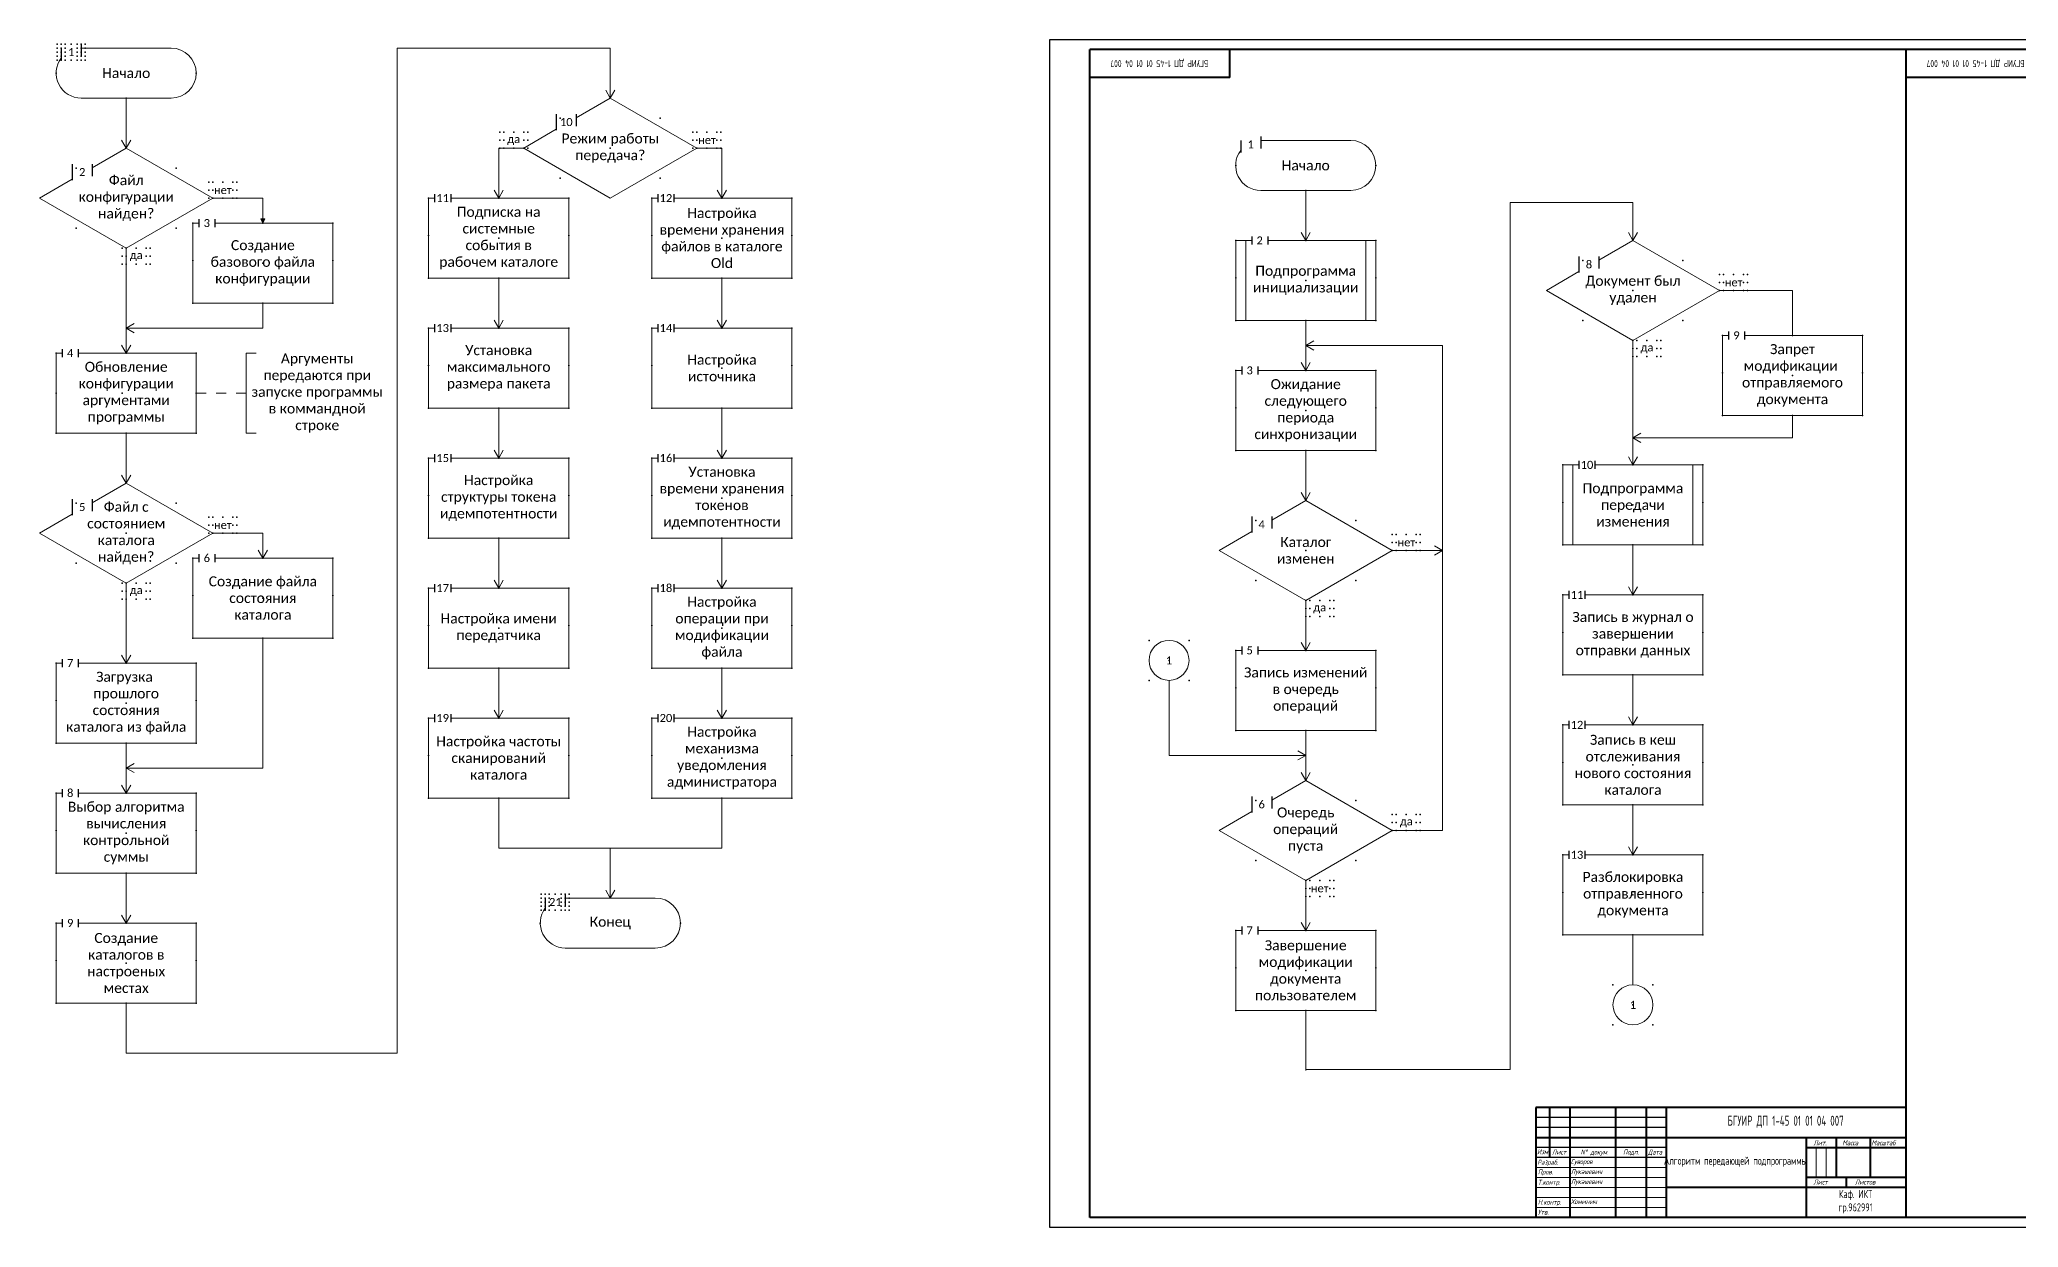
# Model space of a CAD drawing. Extents: x -790 to 1165, y -1314 to -720.
# Drawn here: x -790 to 199, y -1314 to -720 of the extents above; entities that cross this region are included whole.
import ezdxf

# ---------------------------------------------------------------- set-up
doc = ezdxf.new("R2010")
doc.units = 0
doc.header["$MEASUREMENT"] = 0
doc.layers.get('0').update_dxf_attribs({"linetype": 'CONTINUOUS'})
doc.layers.add('KONTUR', color=7, linetype='CONTINUOUS')
doc.layers.add('Тонкие', color=7, linetype='CONTINUOUS')
doc.layers.add('Невидимка', color=131, linetype='CONTINUOUS', plot=False)
for name, color, linetype, lineweight in [('Основная', 7, 'CONTINUOUS', 40), ('Схема', 50, 'CONTINUOUS', 20), ('текст', 7, 'CONTINUOUS', 20), ('тонкая', 7, 'CONTINUOUS', 20)]:
    doc.layers.add(name, color=color, linetype=linetype, lineweight=lineweight)
doc.styles.add('ЕСКД', font='eskd15.shx', dxfattribs={"width": 0.8})
doc.styles.add('стиль1', font='romans.shx', dxfattribs={"width": 0.75, "oblique": 15, "height": 3.5})

msp = doc.modelspace()

# ---------------------------------------------------------------- hatches: boundary and pattern name
at = {"layer": 'Схема'}
h = msp.add_hatch(color=256, dxfattribs=at)
h.dxf.hatch_style = 1
h.paths.add_polyline_path([(-677.68, -809.76), (-678.62, -809.76), (-678.62, -811.95)])
h.paths.add_polyline_path([(-678.62, -809.76), (-679.56, -809.76), (-678.62, -811.95)])

# ---------------------------------------------------------------- linework, layer by layer
for p, q in [((22.74, -1259.18), (-42.26, -1259.18)), ((22.74, -1264.18), (-42.26, -1264.18)), ((22.74, -1274.18), (-42.26, -1274.18)), ((22.74, -1279.18), (-42.26, -1279.18))]:
    msp.add_line(p, q)
at = {"layer": 'KONTUR'}
for p, q in [((-285.26, -1314.18), (-285.26, -720.18)), ((-285.26, -720.18), (555.74, -720.18)), ((555.74, -1314.18), (-285.26, -1314.18))]:
    msp.add_line(p, q, dxfattribs=at)
at = {"layer": 'Невидимка'}
for p, q in [((-779.42, -724.45), (-779.42, -730.45)), ((-769.42, -722.45), (-769.42, -728.45)), ((-531.94, -757.45), (-531.94, -765.45)), ((-521.94, -757.45), (-521.94, -763.45)), ((-189.86, -770.62), (-189.86, -776.62)), ((-179.86, -768.62), (-179.86, -774.62)), ((-773.92, -782.45), (-773.92, -790.45)), ((-763.92, -782.45), (-763.92, -788.45)), ((-592.74, -797.45), (-592.74, -801.45)), ((-584.74, -797.45), (-584.74, -801.45)), ((-481.14, -797.45), (-481.14, -801.45)), ((-473.14, -797.45), (-473.14, -801.45)), ((-710.62, -809.95), (-710.62, -813.95)), ((-702.62, -809.95), (-702.62, -813.95)), ((-184.36, -818.62), (-184.36, -822.62)), ((-176.36, -818.62), (-176.36, -822.62)), ((-20.77, -828.62), (-20.77, -836.62)), ((-10.77, -828.62), (-10.77, -834.62)), ((-592.74, -862.45), (-592.74, -866.45)), ((-584.74, -862.45), (-584.74, -866.45)), ((-481.14, -862.45), (-481.14, -866.45)), ((-473.14, -862.45), (-473.14, -866.45)), ((53.96, -866.12), (53.96, -870.12)), ((61.96, -866.12), (61.96, -870.12)), ((-778.92, -874.95), (-778.92, -878.95)), ((-770.92, -874.95), (-770.92, -878.95)), ((-189.36, -883.62), (-189.36, -887.62)), ((-181.36, -883.62), (-181.36, -887.62)), ((-592.74, -927.45), (-592.74, -931.45)), ((-584.74, -927.45), (-584.74, -931.45)), ((-481.14, -927.45), (-481.14, -931.45)), ((-473.14, -927.45), (-473.14, -931.45)), ((-20.77, -930.87), (-20.77, -934.87)), ((-12.77, -930.87), (-12.77, -934.87)), ((-773.92, -949.95), (-773.92, -957.95)), ((-763.92, -949.95), (-763.92, -955.95)), ((-184.36, -958.62), (-184.36, -966.62)), ((-174.36, -958.62), (-174.36, -964.62)), ((-710.62, -977.45), (-710.62, -981.45)), ((-702.62, -977.45), (-702.62, -981.45)), ((-592.74, -992.45), (-592.74, -996.45)), ((-584.74, -992.45), (-584.74, -996.45)), ((-481.14, -992.45), (-481.14, -996.45)), ((-473.14, -992.45), (-473.14, -996.45)), ((-25.77, -995.87), (-25.77, -999.87)), ((-17.77, -995.87), (-17.77, -999.87)), ((-189.36, -1023.62), (-189.36, -1027.62)), ((-181.36, -1023.62), (-181.36, -1027.62)), ((-778.92, -1029.95), (-778.92, -1033.95)), ((-770.92, -1029.95), (-770.92, -1033.95)), ((-592.74, -1057.45), (-592.74, -1061.45)), ((-584.74, -1057.45), (-584.74, -1061.45)), ((-481.14, -1057.45), (-481.14, -1061.45)), ((-473.14, -1057.45), (-473.14, -1061.45)), ((-25.77, -1060.87), (-25.77, -1064.87)), ((-17.77, -1060.87), (-17.77, -1064.87)), ((-778.92, -1094.95), (-778.92, -1098.95)), ((-770.92, -1094.95), (-770.92, -1098.95)), ((-184.36, -1098.62), (-184.36, -1106.62)), ((-174.36, -1098.62), (-174.36, -1104.62)), ((-25.77, -1125.87), (-25.77, -1129.87)), ((-17.77, -1125.87), (-17.77, -1129.87)), ((-537.44, -1149.45), (-537.44, -1155.45)), ((-527.44, -1147.45), (-527.44, -1153.45)), ((-778.92, -1159.95), (-778.92, -1163.95)), ((-770.92, -1159.95), (-770.92, -1163.95)), ((-189.36, -1163.62), (-189.36, -1167.62)), ((-181.36, -1163.62), (-181.36, -1167.62))]:
    msp.add_line(p, q, dxfattribs=at)
for p in [(-781.42, -722.45), (-781.42, -724.45), (-781.42, -726.45), (-781.42, -728.45), (-781.42, -730.45), (-779.42, -722.45), (-779.42, -724.45), (-779.42, -726.45), (-779.42, -728.45), (-779.42, -730.45), (-777.42, -722.45), (-777.42, -724.45), (-777.42, -726.45), (-777.42, -728.45), (-777.42, -730.45), (-774.42, -722.45), (-774.42, -730.45), (-771.42, -722.45), (-771.42, -724.45), (-771.42, -726.45), (-771.42, -728.45), (-771.42, -730.45), (-769.42, -722.45), (-769.42, -724.45), (-769.42, -726.45), (-769.42, -728.45), (-769.42, -730.45), (-767.42, -722.45), (-767.42, -724.45), (-767.42, -726.45), (-767.42, -728.45), (-767.42, -730.45), (-781.92, -736.95), (-711.92, -736.95), (-746.92, -749.45), (-529.94, -759.45), (-529.94, -759.45), (-479.94, -759.45), (-560.24, -766.45), (-560.24, -770.45), (-558.24, -766.45), (-558.24, -770.45), (-553.24, -766.45), (-548.24, -766.45), (-548.24, -770.45), (-546.24, -766.45), (-546.24, -770.45), (-463.64, -766.45), (-463.64, -770.45), (-461.64, -766.45), (-461.64, -770.45), (-456.64, -766.45), (-451.64, -766.45), (-451.64, -770.45), (-449.64, -766.45), (-449.64, -770.45), (-560.24, -774.45), (-558.24, -774.45), (-553.24, -774.45), (-548.24, -774.45), (-546.24, -774.45), (-504.94, -774.45), (-463.64, -774.45), (-461.64, -774.45), (-456.64, -774.45), (-451.64, -774.45), (-449.64, -774.45), (-771.92, -784.45), (-771.92, -784.45), (-721.92, -784.45), (-529.94, -789.45), (-479.94, -789.45), (-192.36, -783.12), (-122.36, -783.12), (-746.92, -799.45), (-705.62, -791.45), (-705.62, -795.45), (-705.62, -799.45), (-703.62, -791.45), (-703.62, -795.45), (-703.62, -799.45), (-698.62, -791.45), (-698.62, -799.45), (-693.62, -791.45), (-693.62, -795.45), (-693.62, -799.45), (-691.62, -791.45), (-691.62, -795.45), (-691.62, -799.45), (-595.74, -799.45), (-595.74, -799.45), (-595.74, -799.45), (-560.74, -799.45), (-525.74, -799.45), (-484.14, -799.45), (-484.14, -799.45), (-449.14, -799.45), (-414.14, -799.45), (-157.36, -795.62), (-771.92, -814.45), (-721.92, -814.45), (-713.62, -811.95), (-713.62, -811.95), (-678.62, -811.95), (-643.62, -811.95), (-595.74, -818.2), (-560.74, -819.45), (-560.74, -819.45), (-525.74, -818.2), (-484.14, -818.2), (-449.14, -819.45), (-449.14, -819.45), (-414.14, -818.2), (-192.36, -820.62), (-157.36, -820.62), (-122.36, -820.62), (-748.92, -824.45), (-748.92, -828.45), (-746.92, -824.45), (-746.92, -828.45), (-741.92, -824.45), (-736.92, -824.45), (-736.92, -828.45), (-734.92, -824.45), (-734.92, -828.45), (-713.62, -830.7), (-643.62, -830.7), (-18.77, -830.62), (31.23, -830.62), (-748.92, -832.45), (-746.92, -832.45), (-741.92, -832.45), (-736.92, -832.45), (-734.92, -832.45), (-678.62, -831.95), (-678.62, -831.95), (-595.74, -839.45), (-560.74, -839.45), (-525.74, -839.45), (-484.14, -839.45), (-449.14, -839.45), (-414.14, -839.45), (-192.36, -839.37), (-157.36, -840.62), (-157.36, -840.62), (-122.36, -839.37), (49.54, -837.62), (51.54, -837.62), (56.54, -837.62), (61.54, -837.62), (63.54, -837.62), (6.23, -845.62), (49.54, -841.62), (49.54, -845.62), (51.54, -841.62), (51.54, -845.62), (56.54, -845.62), (61.54, -841.62), (61.54, -845.62), (63.54, -841.62), (63.54, -845.62), (-713.62, -851.95), (-678.62, -851.95), (-643.62, -851.95), (-595.74, -864.45), (-595.74, -864.45), (-560.74, -864.45), (-525.74, -864.45), (-484.14, -864.45), (-484.14, -864.45), (-449.14, -864.45), (-414.14, -864.45), (-192.36, -860.62), (-157.36, -860.62), (-122.36, -860.62), (-18.77, -860.62), (31.23, -860.62), (50.96, -868.12), (50.96, -868.12), (85.96, -868.12), (85.96, -868.12), (120.96, -868.12), (120.96, -868.12), (-781.92, -876.95), (-781.92, -876.95), (-746.92, -876.95), (-711.92, -876.95), (6.23, -870.62), (6.23, -874.62), (6.23, -878.62), (8.23, -870.62), (8.23, -874.62), (8.23, -878.62), (13.23, -870.62), (13.23, -878.62), (18.23, -870.62), (18.23, -874.62), (18.23, -878.62), (20.23, -870.62), (20.23, -874.62), (20.23, -878.62), (-595.74, -883.2), (-560.74, -884.45), (-560.74, -884.45), (-525.74, -883.2), (-484.14, -883.2), (-449.14, -884.45), (-449.14, -884.45), (-414.14, -883.2), (-192.36, -885.62), (-157.36, -885.62), (-122.36, -885.62), (50.96, -886.87), (50.96, -886.87), (85.96, -888.12), (85.96, -888.12), (85.96, -888.12), (85.96, -888.12), (120.96, -886.87), (120.96, -886.87), (-781.92, -896.95), (-748.92, -896.95), (-748.92, -896.95), (-711.92, -896.95), (-595.74, -904.45), (-560.74, -904.45), (-525.74, -904.45), (-484.14, -904.45), (-449.14, -904.45), (-414.14, -904.45), (-192.36, -904.37), (-157.36, -905.62), (-157.36, -905.62), (-122.36, -904.37), (50.96, -908.12), (50.96, -908.12), (85.96, -908.12), (85.96, -908.12), (120.96, -908.12), (120.96, -908.12), (-781.92, -916.95), (-746.92, -916.95), (-711.92, -916.95), (-595.74, -929.45), (-595.74, -929.45), (-560.74, -929.45), (-525.74, -929.45), (-484.14, -929.45), (-484.14, -929.45), (-449.14, -929.45), (-414.14, -929.45), (-192.36, -925.62), (-157.36, -925.62), (-122.36, -925.62), (-28.77, -932.87), (6.23, -932.87), (41.23, -932.87), (-595.74, -948.2), (-560.74, -949.45), (-560.74, -949.45), (-525.74, -948.2), (-484.14, -948.2), (-449.14, -949.45), (-449.14, -949.45), (-414.14, -948.2), (-771.92, -951.95), (-771.92, -951.95), (-721.92, -951.95), (-705.62, -958.95), (-703.62, -958.95), (-698.62, -958.95), (-693.62, -958.95), (-691.62, -958.95), (-28.77, -951.62), (6.23, -952.87), (6.23, -952.87), (41.23, -951.62), (-746.92, -966.95), (-705.62, -962.95), (-705.62, -966.95), (-703.62, -962.95), (-703.62, -966.95), (-698.62, -966.95), (-693.62, -962.95), (-693.62, -966.95), (-691.62, -962.95), (-691.62, -966.95), (-182.36, -960.62), (-132.36, -960.62), (-114.06, -967.62), (-112.06, -967.62), (-107.06, -967.62), (-102.06, -967.62), (-100.06, -967.62), (-595.74, -969.45), (-560.74, -969.45), (-525.74, -969.45), (-484.14, -969.45), (-449.14, -969.45), (-414.14, -969.45), (-157.36, -975.62), (-114.06, -971.62), (-114.06, -975.62), (-112.06, -971.62), (-112.06, -975.62), (-107.06, -975.62), (-102.06, -971.62), (-102.06, -975.62), (-100.06, -971.62), (-100.06, -975.62), (-28.77, -972.87), (6.23, -972.87), (41.23, -972.87), (-771.92, -981.95), (-721.92, -981.95), (-713.62, -979.45), (-713.62, -979.45), (-713.62, -979.45), (-678.62, -979.45), (-643.62, -979.45), (-748.92, -991.95), (-748.92, -995.95), (-746.92, -991.95), (-746.92, -995.95), (-741.92, -991.95), (-736.92, -991.95), (-736.92, -995.95), (-734.92, -991.95), (-734.92, -995.95), (-713.62, -998.2), (-643.62, -998.2), (-595.74, -994.45), (-595.74, -994.45), (-560.74, -994.45), (-525.74, -994.45), (-484.14, -994.45), (-484.14, -994.45), (-449.14, -994.45), (-414.14, -994.45), (-182.36, -990.62), (-132.36, -990.62), (-28.77, -997.87), (6.23, -997.87), (41.23, -997.87), (-748.92, -999.95), (-746.92, -999.95), (-741.92, -999.95), (-736.92, -999.95), (-734.92, -999.95), (-678.62, -999.45), (-678.62, -999.45), (-157.36, -1000.62), (-157.36, -1004.62), (-157.36, -1008.62), (-155.36, -1000.62), (-155.36, -1004.62), (-155.36, -1008.62), (-150.36, -1000.62), (-150.36, -1008.62), (-145.36, -1000.62), (-145.36, -1004.62), (-145.36, -1008.62), (-143.36, -1000.62), (-143.36, -1004.62), (-143.36, -1008.62), (-595.74, -1013.2), (-560.74, -1014.45), (-560.74, -1014.45), (-525.74, -1013.2), (-484.14, -1013.2), (-449.14, -1014.45), (-449.14, -1014.45), (-414.14, -1013.2), (-28.77, -1016.62), (6.23, -1017.87), (6.23, -1017.87), (41.23, -1016.62), (-713.62, -1019.45), (-678.62, -1019.45), (-643.62, -1019.45), (-235.66, -1020.62), (-215.66, -1020.62), (-192.36, -1025.62), (-192.36, -1025.62), (-157.36, -1025.62), (-157.36, -1025.62), (-122.36, -1025.62), (-122.36, -1025.62), (-781.92, -1031.95), (-781.92, -1031.95), (-781.92, -1031.95), (-746.92, -1031.95), (-711.92, -1031.95), (-595.74, -1034.45), (-560.74, -1034.45), (-525.74, -1034.45), (-484.14, -1034.45), (-449.14, -1034.45), (-414.14, -1034.45), (-225.66, -1030.62), (-225.66, -1030.62), (-28.77, -1037.87), (6.23, -1037.87), (41.23, -1037.87), (-235.66, -1040.62), (-215.66, -1040.62), (-192.36, -1044.37), (-192.36, -1044.37), (-157.36, -1045.62), (-157.36, -1045.62), (-157.36, -1045.62), (-157.36, -1045.62), (-122.36, -1044.37), (-122.36, -1044.37), (-781.92, -1050.7), (-746.92, -1051.95), (-746.92, -1051.95), (-711.92, -1050.7), (-595.74, -1059.45), (-595.74, -1059.45), (-560.74, -1059.45), (-525.74, -1059.45), (-484.14, -1059.45), (-484.14, -1059.45), (-449.14, -1059.45), (-414.14, -1059.45), (-192.36, -1065.62), (-192.36, -1065.62), (-157.36, -1065.62), (-157.36, -1065.62), (-122.36, -1065.62), (-122.36, -1065.62), (-28.77, -1062.87), (6.23, -1062.87), (41.23, -1062.87), (-781.92, -1071.95), (-746.92, -1071.95), (-711.92, -1071.95), (-595.74, -1078.2), (-560.74, -1079.45), (-560.74, -1079.45), (-525.74, -1078.2), (-484.14, -1078.2), (-449.14, -1079.45), (-449.14, -1079.45), (-414.14, -1078.2), (-28.77, -1081.62), (6.23, -1082.87), (6.23, -1082.87), (41.23, -1081.62), (-781.92, -1096.95), (-781.92, -1096.95), (-781.92, -1096.95), (-746.92, -1096.95), (-711.92, -1096.95), (-595.74, -1099.45), (-560.74, -1099.45), (-525.74, -1099.45), (-484.14, -1099.45), (-449.14, -1099.45), (-414.14, -1099.45), (-182.36, -1100.62), (-132.36, -1100.62), (-114.06, -1107.62), (-112.06, -1107.62), (-107.06, -1107.62), (-102.06, -1107.62), (-100.06, -1107.62), (-28.77, -1102.87), (6.23, -1102.87), (41.23, -1102.87), (-781.92, -1115.7), (-746.92, -1116.95), (-746.92, -1116.95), (-711.92, -1115.7), (-157.36, -1115.62), (-114.06, -1111.62), (-114.06, -1115.62), (-112.06, -1111.62), (-112.06, -1115.62), (-107.06, -1115.62), (-102.06, -1111.62), (-102.06, -1115.62), (-100.06, -1111.62), (-100.06, -1115.62), (-781.92, -1136.95), (-746.92, -1136.95), (-711.92, -1136.95), (-182.36, -1130.62), (-132.36, -1130.62), (-28.77, -1127.87), (-28.77, -1127.87), (6.23, -1127.87), (6.23, -1127.87), (41.23, -1127.87), (41.23, -1127.87), (-157.36, -1140.62), (-157.36, -1144.62), (-155.36, -1140.62), (-155.36, -1144.62), (-150.36, -1140.62), (-145.36, -1140.62), (-145.36, -1144.62), (-143.36, -1140.62), (-143.36, -1144.62), (-28.77, -1146.62), (-28.77, -1146.62), (41.23, -1146.62), (41.23, -1146.62), (-539.44, -1147.45), (-539.44, -1149.45), (-539.44, -1151.45), (-539.44, -1153.45), (-539.44, -1155.45), (-537.44, -1147.45), (-537.44, -1149.45), (-537.44, -1151.45), (-537.44, -1153.45), (-537.44, -1155.45), (-535.44, -1147.45), (-535.44, -1149.45), (-535.44, -1151.45), (-535.44, -1153.45), (-535.44, -1155.45), (-532.44, -1147.45), (-532.44, -1155.45), (-529.44, -1147.45), (-529.44, -1149.45), (-529.44, -1151.45), (-529.44, -1153.45), (-529.44, -1155.45), (-527.44, -1147.45), (-527.44, -1149.45), (-527.44, -1151.45), (-527.44, -1153.45), (-527.44, -1155.45), (-525.44, -1147.45), (-525.44, -1149.45), (-525.44, -1151.45), (-525.44, -1153.45), (-525.44, -1155.45), (-157.36, -1148.62), (-155.36, -1148.62), (-150.36, -1148.62), (-145.36, -1148.62), (-143.36, -1148.62), (6.23, -1147.87), (6.23, -1147.87), (6.23, -1147.87), (6.23, -1147.87), (-781.92, -1161.95), (-781.92, -1161.95), (-781.92, -1161.95), (-746.92, -1161.95), (-711.92, -1161.95), (-539.94, -1161.95), (-469.94, -1161.95), (-192.36, -1165.62), (-192.36, -1165.62), (-157.36, -1165.62), (-157.36, -1165.62), (-122.36, -1165.62), (-122.36, -1165.62), (-28.77, -1167.87), (-28.77, -1167.87), (6.23, -1167.87), (6.23, -1167.87), (41.23, -1167.87), (41.23, -1167.87), (-781.92, -1180.7), (-746.92, -1181.95), (-746.92, -1181.95), (-711.92, -1180.7), (-192.36, -1184.37), (-192.36, -1184.37), (-157.36, -1185.62), (-157.36, -1185.62), (-157.36, -1185.62), (-157.36, -1185.62), (-122.36, -1184.37), (-122.36, -1184.37), (-3.77, -1192.87), (16.23, -1192.87), (-781.92, -1201.95), (-746.92, -1201.95), (-711.92, -1201.95), (-192.36, -1205.62), (-192.36, -1205.62), (-157.36, -1205.62), (-157.36, -1205.62), (-122.36, -1205.62), (-122.36, -1205.62), (6.23, -1202.87), (6.23, -1202.87), (-3.77, -1212.87), (16.23, -1212.87)]:
    msp.add_point(p, dxfattribs=at)
at = {"layer": 'Основная'}
for p, q in [((-265.26, -1269.18), (-265.26, -725.18)), ((550.74, -725.18), (-265.26, -725.18)), ((-195.26, -739.18), (-195.26, -725.18)), ((142.74, -1309.18), (142.74, -725.18)), ((-195.26, -739.18), (-265.26, -739.18)), ((212.74, -739.18), (142.74, -739.18)), ((-42.26, -1254.18), (-42.26, -1309.18)), ((142.74, -1254.18), (-42.26, -1254.18)), ((-35.26, -1279.18), (-35.26, -1254.18)), ((-25.26, -1254.18), (-25.26, -1309.18)), ((-2.26, -1309.18), (-2.26, -1254.18)), ((12.74, -1254.18), (12.74, -1309.18)), ((22.74, -1254.18), (22.74, -1309.18)), ((-265.26, -1309.18), (-265.26, -1269.18)), ((-42.26, -1269.18), (142.74, -1269.18)), ((92.74, -1269.18), (92.74, -1309.18)), ((92.74, -1274.18), (142.74, -1274.18)), ((107.74, -1269.18), (107.74, -1289.18)), ((124.74, -1269.18), (124.74, -1289.18)), ((142.74, -1294.18), (22.74, -1294.18)), ((142.74, -1289.18), (92.74, -1289.18)), ((112.74, -1289.18), (112.74, -1294.18)), ((550.74, -1309.18), (-265.26, -1309.18))]:
    msp.add_line(p, q, dxfattribs=at)
at = {"layer": 'Схема'}
for p, q in [((-769.42, -724.45), (-724.42, -724.45)), ((-504.94, -724.45), (-611.47, -724.45)), ((-611.47, -1226.95), (-611.47, -724.45)), ((-504.94, -724.45), (-504.94, -749.45)), ((-769.42, -749.45), (-724.42, -749.45)), ((-746.92, -749.45), (-746.92, -774.45)), ((-504.94, -749.45), (-521.94, -759.26)), ((-504.94, -749.45), (-507.25, -745.45)), ((-504.94, -749.45), (-502.63, -745.45)), ((-504.94, -749.45), (-461.64, -774.45)), ((-746.92, -774.45), (-749.23, -770.45)), ((-746.92, -774.45), (-744.61, -770.45)), ((-531.94, -765.03), (-548.24, -774.45)), ((-179.86, -770.62), (-134.86, -770.62)), ((-746.92, -774.45), (-763.92, -784.26)), ((-746.92, -774.45), (-703.62, -799.45)), ((-560.74, -774.45), (-548.24, -774.45)), ((-560.74, -774.45), (-560.74, -799.45)), ((-504.94, -799.45), (-548.24, -774.45)), ((-504.94, -799.45), (-461.64, -774.45)), ((-461.64, -774.45), (-449.14, -774.45)), ((-449.14, -774.45), (-449.14, -799.45)), ((-773.92, -790.03), (-790.22, -799.45)), ((-746.92, -824.45), (-790.22, -799.45)), ((-746.92, -824.45), (-703.62, -799.45)), ((-703.62, -799.45), (-678.62, -799.45)), ((-678.62, -799.45), (-678.62, -811.95)), ((-595.74, -799.45), (-592.74, -799.45)), ((-595.74, -799.45), (-595.74, -839.45)), ((-584.74, -799.45), (-525.74, -799.45)), ((-560.74, -799.45), (-563.05, -795.45)), ((-560.74, -799.45), (-558.43, -795.45)), ((-525.74, -799.45), (-525.74, -839.45)), ((-484.14, -799.45), (-481.14, -799.45)), ((-484.14, -799.45), (-484.14, -839.45)), ((-473.14, -799.45), (-414.14, -799.45)), ((-449.14, -799.45), (-451.45, -795.45)), ((-449.14, -799.45), (-446.83, -795.45)), ((-414.14, -799.45), (-414.14, -839.45)), ((-179.86, -795.62), (-134.86, -795.62)), ((-157.36, -795.62), (-157.36, -820.62)), ((-679.56, -809.76), (-678.62, -811.95)), ((-679.56, -809.76), (-677.68, -809.76)), ((-677.68, -809.76), (-678.62, -811.95)), ((-55.09, -801.63), (6.23, -801.63)), ((-55.09, -1235.13), (-55.09, -801.63)), ((6.23, -801.63), (6.23, -820.62)), ((-713.62, -811.95), (-710.62, -811.95)), ((-713.62, -811.95), (-713.62, -851.95)), ((-702.62, -811.95), (-643.62, -811.95)), ((-643.62, -811.95), (-643.62, -851.95)), ((-192.36, -820.62), (-184.36, -820.62)), ((-192.36, -820.62), (-192.36, -860.62)), ((-187.36, -820.62), (-187.36, -860.62)), ((-176.36, -820.62), (-122.36, -820.62)), ((-157.36, -820.62), (-159.67, -816.62)), ((-157.36, -820.62), (-155.05, -816.62)), ((-127.36, -820.62), (-127.36, -860.62)), ((-122.36, -820.62), (-122.36, -860.62)), ((6.23, -820.62), (-10.77, -830.44)), ((6.23, -820.62), (3.92, -816.62)), ((6.23, -820.62), (8.54, -816.62)), ((6.23, -820.62), (49.54, -845.62)), ((-746.92, -824.45), (-746.92, -876.95)), ((-595.74, -839.45), (-525.74, -839.45)), ((-560.74, -839.45), (-560.74, -864.45)), ((-484.14, -839.45), (-414.14, -839.45)), ((-449.14, -839.45), (-449.14, -864.45)), ((-20.77, -836.21), (-37.07, -845.62)), ((6.23, -870.62), (-37.07, -845.62)), ((6.23, -870.62), (49.54, -845.62)), ((49.54, -845.62), (85.96, -845.62)), ((85.96, -845.62), (85.96, -868.12)), ((-713.62, -851.95), (-643.62, -851.95)), ((-678.62, -864.45), (-678.62, -851.95)), ((-560.74, -864.45), (-563.05, -860.45)), ((-560.74, -864.45), (-558.43, -860.45)), ((-449.14, -864.45), (-451.45, -860.45)), ((-449.14, -864.45), (-446.83, -860.45)), ((-746.92, -864.45), (-742.92, -862.14)), ((-746.92, -864.45), (-678.62, -864.45)), ((-746.92, -864.45), (-742.92, -866.75)), ((-595.74, -864.45), (-592.74, -864.45)), ((-595.74, -864.45), (-595.74, -904.45)), ((-584.74, -864.45), (-525.74, -864.45)), ((-525.74, -864.45), (-525.74, -904.45)), ((-484.14, -864.45), (-481.14, -864.45)), ((-484.14, -864.45), (-484.14, -904.45)), ((-473.14, -864.45), (-414.14, -864.45)), ((-414.14, -864.45), (-414.14, -904.45)), ((-192.36, -860.62), (-122.36, -860.62)), ((-157.36, -873.12), (-157.36, -860.62)), ((50.96, -868.12), (53.96, -868.12)), ((50.96, -868.12), (50.96, -908.12)), ((50.96, -868.12), (53.96, -868.12)), ((50.96, -868.12), (50.96, -908.12)), ((61.96, -868.12), (120.96, -868.12)), ((61.96, -868.12), (120.96, -868.12)), ((120.96, -868.12), (120.96, -908.12)), ((120.96, -868.12), (120.96, -908.12)), ((-781.92, -876.95), (-778.92, -876.95)), ((-781.92, -876.95), (-781.92, -916.95)), ((-770.92, -876.95), (-711.92, -876.95)), ((-746.92, -876.95), (-749.23, -872.95)), ((-746.92, -876.95), (-744.61, -872.95)), ((-711.92, -876.95), (-711.92, -916.95)), ((-686.92, -876.95), (-681.92, -876.95)), ((-686.92, -876.95), (-686.92, -916.95)), ((-157.36, -873.12), (-153.36, -870.82)), ((-157.36, -873.12), (-157.36, -885.62)), ((-157.36, -873.12), (-89.06, -873.12)), ((-157.36, -873.12), (-153.36, -875.43)), ((-89.06, -975.62), (-89.06, -873.12)), ((6.23, -870.62), (6.23, -919.37)), ((-192.36, -885.62), (-189.36, -885.62)), ((-192.36, -885.62), (-192.36, -925.62)), ((-181.36, -885.62), (-122.36, -885.62)), ((-157.36, -885.62), (-159.67, -881.62)), ((-157.36, -885.62), (-155.05, -881.62)), ((-122.36, -885.62), (-122.36, -925.62)), ((-711.92, -896.95), (-706.92, -896.95)), ((-701.92, -896.95), (-696.92, -896.95)), ((-691.92, -896.95), (-686.92, -896.95)), ((-595.74, -904.45), (-525.74, -904.45)), ((-560.74, -904.45), (-560.74, -929.45)), ((-484.14, -904.45), (-414.14, -904.45)), ((-449.14, -904.45), (-449.14, -929.45)), ((50.96, -908.12), (120.96, -908.12)), ((50.96, -908.12), (120.96, -908.12)), ((85.96, -919.37), (85.96, -908.12)), ((-781.92, -916.95), (-711.92, -916.95)), ((-746.92, -916.95), (-746.92, -941.95)), ((-686.92, -916.95), (-681.92, -916.95)), ((6.23, -919.37), (10.23, -917.07)), ((6.23, -919.37), (85.96, -919.37)), ((6.23, -919.37), (6.23, -932.87)), ((6.23, -919.37), (10.23, -921.68)), ((-595.74, -929.45), (-592.74, -929.45)), ((-595.74, -929.45), (-595.74, -969.45)), ((-584.74, -929.45), (-525.74, -929.45)), ((-560.74, -929.45), (-563.05, -925.45)), ((-560.74, -929.45), (-558.43, -925.45)), ((-525.74, -929.45), (-525.74, -969.45)), ((-484.14, -929.45), (-481.14, -929.45)), ((-484.14, -929.45), (-484.14, -969.45)), ((-473.14, -929.45), (-414.14, -929.45)), ((-449.14, -929.45), (-451.45, -925.45)), ((-449.14, -929.45), (-446.83, -925.45)), ((-414.14, -929.45), (-414.14, -969.45)), ((-192.36, -925.62), (-122.36, -925.62)), ((-157.36, -925.62), (-157.36, -950.62)), ((6.23, -932.87), (3.92, -928.87)), ((6.23, -932.87), (8.54, -928.87)), ((-746.92, -941.95), (-749.23, -937.95)), ((-746.92, -941.95), (-744.61, -937.95)), ((-28.77, -932.87), (-20.77, -932.87)), ((-28.77, -932.87), (-28.77, -972.87)), ((-23.77, -932.87), (-23.77, -972.87)), ((-12.77, -932.87), (41.23, -932.87)), ((36.23, -932.87), (36.23, -972.87)), ((41.23, -932.87), (41.23, -972.87)), ((-746.92, -941.95), (-763.92, -951.76)), ((-746.92, -941.95), (-703.62, -966.95)), ((-157.36, -950.62), (-159.67, -946.62)), ((-157.36, -950.62), (-155.05, -946.62)), ((-773.92, -957.53), (-790.22, -966.95)), ((-157.36, -950.62), (-174.36, -960.44)), ((-157.36, -950.62), (-114.06, -975.62)), ((-746.92, -991.95), (-790.22, -966.95)), ((-746.92, -991.95), (-703.62, -966.95)), ((-703.62, -966.95), (-678.62, -966.95)), ((-678.62, -966.95), (-678.62, -979.45)), ((-184.36, -966.21), (-200.66, -975.62)), ((-678.62, -979.45), (-680.93, -975.45)), ((-678.62, -979.45), (-676.31, -975.45)), ((-595.74, -969.45), (-525.74, -969.45)), ((-560.74, -969.45), (-560.74, -994.45)), ((-484.14, -969.45), (-414.14, -969.45)), ((-449.14, -969.45), (-449.14, -994.45)), ((-157.36, -1000.62), (-200.66, -975.62)), ((-157.36, -1000.62), (-114.06, -975.62)), ((-114.06, -975.62), (-89.06, -975.62)), ((-89.06, -975.62), (-93.06, -973.32)), ((-89.06, -975.62), (-93.06, -977.93)), ((-89.06, -1115.62), (-89.06, -975.62)), ((-28.77, -972.87), (41.23, -972.87)), ((6.23, -972.87), (6.23, -997.87)), ((-713.62, -979.45), (-710.62, -979.45)), ((-713.62, -979.45), (-713.62, -1019.45)), ((-702.62, -979.45), (-643.62, -979.45)), ((-643.62, -979.45), (-643.62, -1019.45)), ((-746.92, -991.95), (-746.92, -1031.95)), ((-595.74, -994.45), (-592.74, -994.45)), ((-595.74, -994.45), (-595.74, -1034.45)), ((-584.74, -994.45), (-525.74, -994.45)), ((-560.74, -994.45), (-563.05, -990.45)), ((-560.74, -994.45), (-558.43, -990.45)), ((-525.74, -994.45), (-525.74, -1034.45)), ((-484.14, -994.45), (-481.14, -994.45)), ((-484.14, -994.45), (-484.14, -1034.45)), ((-473.14, -994.45), (-414.14, -994.45)), ((-449.14, -994.45), (-451.45, -990.45)), ((-449.14, -994.45), (-446.83, -990.45)), ((-414.14, -994.45), (-414.14, -1034.45)), ((-28.77, -997.87), (-25.77, -997.87)), ((-28.77, -997.87), (-28.77, -1037.87)), ((-17.77, -997.87), (41.23, -997.87)), ((6.23, -997.87), (3.92, -993.87)), ((6.23, -997.87), (8.54, -993.87)), ((41.23, -997.87), (41.23, -1037.87)), ((-157.36, -1000.62), (-157.36, -1025.62)), ((-157.36, -1000.62), (-157.36, -1025.62)), ((-746.92, -1031.95), (-749.23, -1027.95)), ((-746.92, -1031.95), (-744.61, -1027.95)), ((-713.62, -1019.45), (-643.62, -1019.45)), ((-678.62, -1084.45), (-678.62, -1019.45)), ((-192.36, -1025.62), (-189.36, -1025.62)), ((-192.36, -1025.62), (-192.36, -1065.62)), ((-192.36, -1025.62), (-189.36, -1025.62)), ((-192.36, -1025.62), (-192.36, -1065.62)), ((-181.36, -1025.62), (-122.36, -1025.62)), ((-181.36, -1025.62), (-122.36, -1025.62)), ((-157.36, -1025.62), (-159.67, -1021.62)), ((-157.36, -1025.62), (-155.05, -1021.62)), ((-122.36, -1025.62), (-122.36, -1065.62)), ((-122.36, -1025.62), (-122.36, -1065.62)), ((-781.92, -1031.95), (-778.92, -1031.95)), ((-781.92, -1031.95), (-781.92, -1071.95)), ((-770.92, -1031.95), (-711.92, -1031.95)), ((-711.92, -1031.95), (-711.92, -1071.95)), ((-595.74, -1034.45), (-525.74, -1034.45)), ((-560.74, -1034.45), (-560.74, -1059.45)), ((-484.14, -1034.45), (-414.14, -1034.45)), ((-449.14, -1034.45), (-449.14, -1059.45)), ((-28.77, -1037.87), (41.23, -1037.87)), ((6.23, -1037.87), (6.23, -1062.87)), ((-225.66, -1040.62), (-225.66, -1078.12)), ((-560.74, -1059.45), (-563.05, -1055.45)), ((-560.74, -1059.45), (-558.43, -1055.45)), ((-449.14, -1059.45), (-451.45, -1055.45)), ((-449.14, -1059.45), (-446.83, -1055.45)), ((-595.74, -1059.45), (-592.74, -1059.45)), ((-595.74, -1059.45), (-595.74, -1099.45)), ((-584.74, -1059.45), (-525.74, -1059.45)), ((-525.74, -1059.45), (-525.74, -1099.45)), ((-484.14, -1059.45), (-481.14, -1059.45)), ((-484.14, -1059.45), (-484.14, -1099.45)), ((-473.14, -1059.45), (-414.14, -1059.45)), ((-414.14, -1059.45), (-414.14, -1099.45)), ((-192.36, -1065.62), (-122.36, -1065.62)), ((-192.36, -1065.62), (-122.36, -1065.62)), ((-157.36, -1065.62), (-157.36, -1090.62)), ((-157.36, -1065.62), (-157.36, -1090.62)), ((-28.77, -1062.87), (-25.77, -1062.87)), ((-28.77, -1062.87), (-28.77, -1102.87)), ((-17.77, -1062.87), (41.23, -1062.87)), ((6.23, -1062.87), (3.92, -1058.87)), ((6.23, -1062.87), (8.54, -1058.87)), ((41.23, -1062.87), (41.23, -1102.87)), ((-781.92, -1071.95), (-711.92, -1071.95)), ((-746.92, -1084.45), (-746.92, -1071.95)), ((-157.36, -1078.12), (-225.66, -1078.12)), ((-157.36, -1078.12), (-161.36, -1075.82)), ((-157.36, -1078.12), (-161.36, -1080.43)), ((-746.92, -1084.45), (-742.92, -1082.14)), ((-746.92, -1084.45), (-678.62, -1084.45)), ((-746.92, -1096.95), (-746.92, -1084.45)), ((-746.92, -1084.45), (-742.92, -1086.75)), ((-157.36, -1090.62), (-159.67, -1086.62)), ((-157.36, -1090.62), (-155.05, -1086.62)), ((-781.92, -1096.95), (-778.92, -1096.95)), ((-781.92, -1096.95), (-781.92, -1136.95)), ((-770.92, -1096.95), (-711.92, -1096.95)), ((-746.92, -1096.95), (-749.23, -1092.95)), ((-746.92, -1096.95), (-744.61, -1092.95)), ((-711.92, -1096.95), (-711.92, -1136.95)), ((-157.36, -1090.62), (-174.36, -1100.44)), ((-157.36, -1090.62), (-114.06, -1115.62)), ((-595.74, -1099.45), (-525.74, -1099.45)), ((-560.74, -1099.45), (-560.74, -1124.45)), ((-484.14, -1099.45), (-414.14, -1099.45)), ((-449.14, -1099.45), (-449.14, -1124.45)), ((-184.36, -1106.21), (-200.66, -1115.62)), ((-28.77, -1102.87), (41.23, -1102.87)), ((6.23, -1102.87), (6.23, -1127.87)), ((-157.36, -1140.62), (-200.66, -1115.62)), ((-157.36, -1140.62), (-114.06, -1115.62)), ((-114.06, -1115.62), (-89.06, -1115.62)), ((-560.74, -1124.45), (-449.14, -1124.45)), ((-504.94, -1124.45), (-504.94, -1149.45)), ((-504.94, -1124.45), (-504.94, -1149.45)), ((6.23, -1127.87), (3.92, -1123.87)), ((6.23, -1127.87), (8.54, -1123.87)), ((-781.92, -1136.95), (-711.92, -1136.95)), ((-746.92, -1136.95), (-746.92, -1161.95)), ((-28.77, -1127.87), (-25.77, -1127.87)), ((-28.77, -1127.87), (-28.77, -1167.87)), ((-28.77, -1127.87), (-25.77, -1127.87)), ((-28.77, -1127.87), (-28.77, -1167.87)), ((-17.77, -1127.87), (41.23, -1127.87)), ((-17.77, -1127.87), (41.23, -1127.87)), ((41.23, -1127.87), (41.23, -1167.87)), ((41.23, -1127.87), (41.23, -1167.87)), ((-504.94, -1149.45), (-507.25, -1145.45)), ((-504.94, -1149.45), (-502.63, -1145.45)), ((-157.36, -1140.62), (-157.36, -1165.62)), ((-157.36, -1140.62), (-157.36, -1165.62)), ((-527.44, -1149.45), (-482.44, -1149.45)), ((-781.92, -1161.95), (-778.92, -1161.95)), ((-781.92, -1161.95), (-781.92, -1201.95)), ((-770.92, -1161.95), (-711.92, -1161.95)), ((-746.92, -1161.95), (-749.23, -1157.95)), ((-746.92, -1161.95), (-744.61, -1157.95)), ((-711.92, -1161.95), (-711.92, -1201.95)), ((-192.36, -1165.62), (-189.36, -1165.62)), ((-192.36, -1165.62), (-192.36, -1205.62)), ((-192.36, -1165.62), (-189.36, -1165.62)), ((-192.36, -1165.62), (-192.36, -1205.62)), ((-181.36, -1165.62), (-122.36, -1165.62)), ((-181.36, -1165.62), (-122.36, -1165.62)), ((-157.36, -1165.62), (-159.67, -1161.62)), ((-157.36, -1165.62), (-155.05, -1161.62)), ((-122.36, -1165.62), (-122.36, -1205.62)), ((-122.36, -1165.62), (-122.36, -1205.62)), ((-527.44, -1174.45), (-482.44, -1174.45)), ((-28.77, -1167.87), (41.23, -1167.87)), ((-28.77, -1167.87), (41.23, -1167.87)), ((6.23, -1167.87), (6.23, -1192.87)), ((6.23, -1167.87), (6.23, -1192.87)), ((-781.92, -1201.95), (-711.92, -1201.95)), ((-746.92, -1201.95), (-746.92, -1226.95)), ((-192.36, -1205.62), (-122.36, -1205.62)), ((-192.36, -1205.62), (-122.36, -1205.62)), ((-157.36, -1205.62), (-157.36, -1235.62)), ((-746.92, -1226.95), (-611.47, -1226.95)), ((-157.36, -1235.13), (-55.09, -1235.13))]:
    msp.add_line(p, q, dxfattribs=at)
for centre in [(-225.66, -1030.62), (6.23, -1202.87)]:
    msp.add_circle(centre, 10, dxfattribs=at)
for centre, start, end in [((-769.42, -736.95), 143.1301, 270), ((-724.42, -736.95), 270, 90), ((-134.86, -783.12), 270, 90), ((-179.86, -783.12), 143.1301, 270), ((-527.44, -1161.95), 143.1301, 270), ((-482.44, -1161.95), 270, 90)]:
    msp.add_arc(centre, 12.5, start, end, dxfattribs=at)
at = {"layer": 'тонкая'}
for p, q in [((97.72, -1274.39), (97.72, -1289.18)), ((102.8, -1274.39), (102.8, -1289.18)), ((-42.26, -1284.18), (22.74, -1284.18)), ((22.74, -1289.18), (-42.26, -1289.18)), ((22.74, -1294.18), (-42.26, -1294.18))]:
    msp.add_line(p, q, dxfattribs=at)
for points in [[(-42.26, -1299.18), (22.74, -1299.18)], [(-42.26, -1304.18), (22.74, -1304.18)]]:
    msp.add_lwpolyline(points, dxfattribs=at)

# ---------------------------------------------------------------- texts
at = {"layer": 'Схема', "attachment_point": 5}
for s, width, gutter_width, insert, char_height in [('{\\fCalibri|b0|i0|c0|p34;1}', 10, 20, (-774.42, -726.45), 4), ('{\\fCalibri|b0|i0|c204|p34;Начало}', 37.5, 25, (-746.92, -736.95), 5), ('{\\fCalibri|b0|i0|c0|p34;10}', 10, 20, (-526.94, -761.45), 4), ('{\\fCalibri|b0|i0|c204|p34;да}', 10, 20, (-553.24, -770.45), 4), ('{\\fCalibri|b0|i0|c204|p34;Режим работы передача\\fCalibri|b0|i0|c0|p34;?}', 50, 20, (-504.94, -774.45), 5), ('{\\fCalibri|b0|i0|c204|p34;нет}', 10, 20, (-456.64, -770.45), 4), ('{\\fCalibri|b0|i0|c0|p34;1}', 10, 20, (-184.86, -772.62), 4), ('{\\fCalibri|b0|i0|c204|p34;Начало}', 37.5, 25, (-157.36, -783.12), 5), ('{\\fCalibri|b0|i0|c204|p34;Файл конфигурации найден\\fCalibri|b0|i0|c0|p34;?}', 50, 20, (-746.92, -799.45), 5), ('{\\fCalibri|b0|i0|c0|p34;2}', 10, 20, (-768.92, -786.45), 4), ('{\\fCalibri|b0|i0|c204|p34;нет}', 10, 20, (-698.62, -795.45), 4), ('{\\fCalibri|b0|i0|c0|p34;11}', 10, 20, (-588.74, -799.45), 4), ('{\\fCalibri|b0|i0|c0|p34;12}', 10, 20, (-477.14, -799.45), 4), ('{\\fCalibri|b0|i0|c0|p34;3}', 10, 20, (-706.62, -811.95), 4), ('{\\fCalibri|b0|i0|c204|p34;Подписка на системные события в рабочем каталоге}', 62.5, 25, (-560.74, -819.45), 5), ('{\\fCalibri|b0|i0|c204|p34;Настройка времени хранения файлов в каталоге \\fCalibri|b0|i0|c0|p34;Old}', 62.5, 25, (-449.14, -819.45), 5), ('{\\fCalibri|b0|i0|c204|p34;Создание базового файла конфигурации}', 62.5, 25, (-678.62, -831.95), 5), ('{\\fCalibri|b0|i0|c204|p34;2}', 10, 20, (-180.36, -820.62), 4), ('{\\fCalibri|b0|i0|c204|p34;да}', 10, 20, (-741.92, -828.45), 4), ('{\\fCalibri|b0|i0|c204|p34;8}', 10, 20, (-15.77, -832.62), 4), ('{\\fCalibri|b0|i0|c204|p34;Подпрограмма инициализации}', 62.5, 25, (-157.36, -840.62), 5), ('{\\fCalibri|b0|i0|c204|p34;Документ был удален}', 50, 20, (6.23, -845.62), 5), ('{\\fCalibri|b0|i0|c204|p34;нет}', 10, 20, (56.54, -841.62), 4), ('{\\fCalibri|b0|i0|c0|p34;13}', 10, 20, (-588.74, -864.45), 4), ('{\\fCalibri|b0|i0|c0|p34;14}', 10, 20, (-477.14, -864.45), 4), ('{\\fCalibri|b0|i0|c204|p34;9}', 10, 20, (57.96, -868.12), 4), ('{\\fCalibri|b0|i0|c0|p34;4}', 10, 20, (-774.92, -876.95), 4), ('{\\fCalibri|b0|i0|c204|p34;Аргументы передаются при запуске программы в коммандной строке}', 66.0034, 25, (-651.43, -896.95), 5), ('{\\fCalibri|b0|i0|c204|p34;Установка максимального размера пакета}', 62.5, 25, (-560.74, -884.45), 5), ('{\\fCalibri|b0|i0|c204|p34;Настройка источника}', 62.5, 25, (-449.14, -884.45), 5), ('{\\fCalibri|b0|i0|c204|p34;да}', 10, 20, (13.23, -874.62), 4), ('{\\fCalibri|b0|i0|c204|p34;Запрет модификации \\fCalibri|b0|i0|c0|p34; \\fCalibri|b0|i0|c204|p34;отправляемого документа}', 62.5, 25, (85.96, -888.12), 5), ('{\\fCalibri|b0|i0|c204|p34;Обновление конфигурации аргументами программы}', 62.5, 25, (-746.92, -896.95), 5), ('{\\fCalibri|b0|i0|c204|p34;3}', 10, 20, (-185.36, -885.62), 4), ('{\\fCalibri|b0|i0|c204|p34;Ожидание следующего периода синхронизации}', 62.5, 25, (-157.36, -905.62), 5), ('{\\fCalibri|b0|i0|c0|p34;15}', 10, 20, (-588.74, -929.45), 4), ('{\\fCalibri|b0|i0|c0|p34;16}', 10, 20, (-477.14, -929.45), 4), ('{\\fCalibri|b0|i0|c204|p34;Настройка структуры токена идемпотентности}', 62.5, 25, (-560.74, -949.45), 5), ('{\\fCalibri|b0|i0|c204|p34;Установка времени хранения токенов идемпотентности}', 62.5, 25, (-449.14, -949.45), 5), ('{\\fCalibri|b0|i0|c204|p34;10}', 10, 20, (-16.77, -932.87), 4), ('{\\fCalibri|b0|i0|c204|p34;Подпрограмма передачи изменения}', 62.5, 25, (6.23, -952.87), 5), ('{\\fCalibri|b0|i0|c0|p34;5}', 10, 20, (-768.92, -953.95), 4), ('{\\fCalibri|b0|i0|c204|p34;Файл с состоянием каталога найден\\fCalibri|b0|i0|c0|p34;?}', 50, 20, (-746.92, -966.95), 5), ('{\\fCalibri|b0|i0|c204|p34;нет}', 10, 20, (-698.62, -962.95), 4), ('{\\fCalibri|b0|i0|c204|p34;4}', 10, 20, (-179.36, -962.62), 4), ('{\\fCalibri|b0|i0|c204|p34;Каталог изменен}', 50, 20, (-157.36, -975.62), 5), ('{\\fCalibri|b0|i0|c0|p34;6}', 10, 20, (-706.62, -979.45), 4), ('{\\fCalibri|b0|i0|c204|p34;нет}', 10, 20, (-107.06, -971.62), 4), ('{\\fCalibri|b0|i0|c204|p34;Создание файла состояния каталога}', 62.5, 25, (-678.62, -999.45), 5), ('{\\fCalibri|b0|i0|c204|p34;да}', 10, 20, (-741.92, -995.95), 4), ('{\\fCalibri|b0|i0|c0|p34;17}', 10, 20, (-588.74, -994.45), 4), ('{\\fCalibri|b0|i0|c0|p34;18}', 10, 20, (-477.14, -994.45), 4), ('{\\fCalibri|b0|i0|c204|p34;Настройка операции при модификации файла}', 62.5, 25, (-449.14, -1014.45), 5), ('{\\fCalibri|b0|i0|c204|p34;11}', 10, 20, (-21.77, -997.87), 4), ('{\\fCalibri|b0|i0|c204|p34;Настройка имени передатчика}', 62.5, 25, (-560.74, -1014.45), 5), ('{\\fCalibri|b0|i0|c204|p34;да}', 10, 20, (-150.36, -1004.62), 4), ('{\\fCalibri|b0|i0|c204|p34;Запись в журнал о завершении отправки данных}', 62.5, 25, (6.23, -1017.87), 5), ('{\\fCalibri|b0|i0|c0|p34;1}', 20, 20, (-225.66, -1030.62), 4), ('{\\fCalibri|b0|i0|c204|p34;5}', 10, 20, (-185.36, -1025.62), 4), ('{\\fCalibri|b0|i0|c204|p34;Загрузка  прошлого состояния каталога из файла}', 62.5, 25, (-746.92, -1051.95), 5), ('{\\fCalibri|b0|i0|c0|p34;7}', 10, 20, (-774.92, -1031.95), 4), ('{\\fCalibri|b0|i0|c204|p34;Запись изменений в очередь операций}', 62.5, 25, (-157.36, -1045.62), 5), ('{\\fCalibri|b0|i0|c0|p34;19}', 10, 20, (-588.74, -1059.45), 4), ('{\\fCalibri|b0|i0|c0|p34;20}', 10, 20, (-477.14, -1059.45), 4), ('{\\fCalibri|b0|i0|c204|p34;Настройка механизма уведомления администратора}', 62.5, 25, (-449.14, -1079.45), 5), ('{\\fCalibri|b0|i0|c204|p34;12}', 10, 20, (-21.77, -1062.87), 4), ('{\\fCalibri|b0|i0|c204|p34;Запись в кеш отслеживания нового состояния каталога}', 62.5, 25, (6.23, -1082.87), 5), ('{\\fCalibri|b0|i0|c204|p34;Настройка частоты сканирований каталога}', 62.5, 25, (-560.74, -1079.45), 5), ('{\\fCalibri|b0|i0|c0|p34;8}', 10, 20, (-774.92, -1096.95), 4), ('{\\fCalibri|b0|i0|c204|p34;Выбор алгоритма вычисления контрольной суммы }', 62.5, 25, (-746.92, -1116.95), 5), ('{\\fCalibri|b0|i0|c204|p34;6}', 10, 20, (-179.36, -1102.62), 4), ('{\\fCalibri|b0|i0|c204|p34;Очередь операций пуста}', 50, 20, (-157.36, -1115.62), 5), ('{\\fCalibri|b0|i0|c204|p34;да}', 10, 20, (-107.06, -1111.62), 4), ('{\\fCalibri|b0|i0|c204|p34;13}', 10, 20, (-21.77, -1127.87), 4), ('{\\fCalibri|b0|i0|c204|p34;Разблокировка отправленного документа}', 62.5, 25, (6.23, -1147.87), 5), ('{\\fCalibri|b0|i0|c204|p34;нет}', 10, 20, (-150.36, -1144.62), 4), ('{\\fCalibri|b0|i0|c0|p34;21}', 10, 20, (-532.44, -1151.45), 4), ('{\\fCalibri|b0|i0|c0|p34;9}', 10, 20, (-774.92, -1161.95), 4), ('{\\fCalibri|b0|i0|c204|p34;Создание каталогов в настроеных местах}', 62.5, 25, (-746.92, -1181.95), 5), ('{\\fCalibri|b0|i0|c204|p34;Конец}', 37.5, 25, (-504.94, -1161.95), 5), ('{\\fCalibri|b0|i0|c204|p34;7}', 10, 20, (-185.36, -1165.62), 4), ('{\\fCalibri|b0|i0|c204|p34;Завершение\\Pмодификации документа пользователем}', 62.5, 25, (-157.36, -1185.62), 5), ('{\\fCalibri|b0|i0|c0|p34;1}', 20, 20, (6.23, -1202.87), 4)]:
    msp.add_mtext_dynamic_manual_height_columns(s, width=width, gutter_width=gutter_width, heights=[0], dxfattribs=dict(at, insert=insert, char_height=char_height))
at = {"layer": 'текст', "style": 'стиль1', "oblique": 15, "width": 0.75}
for s, p in [('Изм', (-41.72, -1277.57)), ('Лист', (-34.24, -1277.72)), ('N%%d докум. ', (-19.96, -1277.72)), ('Подп.', (1.29, -1277.72)), ('Дата', (13.74, -1277.72)), ('Лит.', (96.45, -1273.11)), ('Масса', (110.83, -1273.11)), ('Масштаб', (125.42, -1273.11)), ('Разраб.', (-41.6, -1282.82)), ('Пров.', (-41.3, -1287.65)), ('Лукашевич', (-24.84, -1287.47)), ('Суворов', (-24.84, -1282.47)), ('Т.контр.', (-41.3, -1292.84)), ('Лукашевич', (-24.84, -1292.47)), ('Лист', (96.45, -1292.73)), ('Листов', (117.18, -1292.73)), ('Утв.', (-41.3, -1307.79)), ('Н.контр.', (-41.3, -1302.77)), ('Хоминич', (-24.84, -1302.47))]:
    msp.add_text(s, height=2.5, dxfattribs=at).set_placement(p)
at = {"layer": 'Тонкие', "char_height": 3.5, "attachment_point": 5, "rotation": 180, "style": 'ЕСКД'}
for insert in [(-230.5, -731.83), (177.5, -731.83)]:
    msp.add_mtext_dynamic_manual_height_columns('\\pxt11;БГУИР ДП 1-45 01 01 04 007', width=70, gutter_width=20, heights=[0], dxfattribs=dict(at, insert=insert))
at = {"layer": 'Тонкие', "attachment_point": 5, "style": 'ЕСКД'}
for s, width, insert, char_height in [('БГУИР ДП 1-45 01 01 04 007', 120, (82.5, -1261.33), 5), ('Алгоритм передающей подпрограммы', 70, (57.5, -1281.33), 4), ('Каф. ИКТ\\Pгр.962991', 50, (117.5, -1301.33), 4)]:
    msp.add_mtext_dynamic_manual_height_columns(s, width=width, gutter_width=20, heights=[0], dxfattribs=dict(at, insert=insert, char_height=char_height))

doc.saveas('drawing.dxf')
